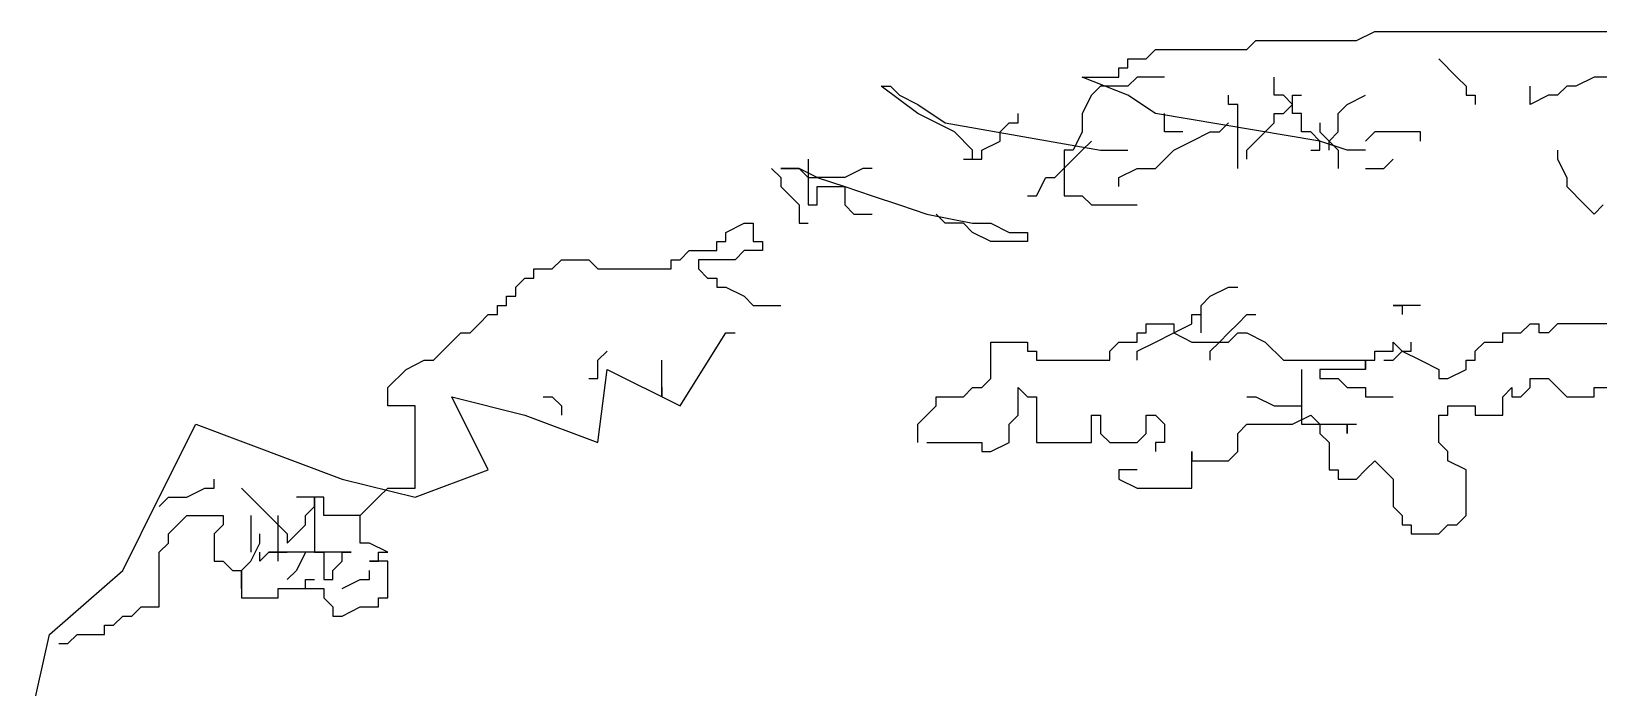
# Model space of a CAD drawing. Header units: millimetres. Extents: x 21129 to 2803301, y -510327 to 166837.
# Drawn here: x 321963 to 328290, y -107722 to -105074 of the extents above; entities that cross this region are included whole.
import ezdxf

# ---------------------------------------------------------------- set-up
doc = ezdxf.new("R2010")
doc.units = ezdxf.units.MM
doc.layers.add('....13_TNT_F_TREE', color=76, linetype='Continuous', transparency=0.5)

# ---------------------------------------------------------------- blocks, each defined once
blk = doc.blocks.new('md-cay2')
for p, q in [((994.8, 3889.1), (1031.7, 3907.5)), ((1031.7, 3907.5), (1658.8, 3907.5)), ((570.6, 3852.2), (589.1, 3870.7)), ((589.1, 3870.7), (773.5, 3870.7)), ((773.5, 3870.7), (792, 3889.1)), ((792, 3889.1), (994.8, 3889.1)), ((515.3, 3815.4), (515.3, 3833.8)), ((515.3, 3833.8), (533.7, 3833.8)), ((533.7, 3833.8), (533.7, 3852.2)), ((533.7, 3852.2), (570.6, 3852.2)), ((1160.8, 3852.2), (1197.7, 3815.4)), ((109.5, 3741.6), (35.8, 3796.9)), ((35.8, 3796.9), (54.2, 3796.9)), ((54.2, 3796.9), (72.6, 3778.5)), ((533.7, 3778.5), (441.5, 3815.4)), ((441.5, 3815.4), (515.3, 3815.4)), ((478.4, 3796.9), (460, 3778.5)), ((533.7, 3796.9), (478.4, 3796.9)), ((552.2, 3815.4), (533.7, 3796.9)), ((607.5, 3815.4), (552.2, 3815.4)), ((828.9, 3778.5), (828.9, 3815.4)), ((1197.7, 3815.4), (1216.2, 3796.9)), ((1216.2, 3796.9), (1216.2, 3778.5)), ((1345.3, 3760.1), (1345.3, 3796.9)), ((1419.1, 3796.9), (1400.6, 3778.5)), ((1437.5, 3796.9), (1419.1, 3796.9)), ((1474.4, 3815.4), (1437.5, 3796.9)), ((1529.7, 3815.4), (1474.4, 3815.4)), ((72.6, 3778.5), (109.5, 3760.1)), ((460, 3778.5), (441.5, 3741.6)), ((589.1, 3741.6), (533.7, 3778.5)), ((736.6, 3760.1), (736.6, 3778.5)), ((847.3, 3778.5), (828.9, 3778.5)), ((865.7, 3760.1), (847.3, 3778.5)), ((865.7, 3760.1), (865.7, 3778.5)), ((865.7, 3778.5), (884.2, 3778.5)), ((976.4, 3760.1), (1013.3, 3778.5)), ((1216.2, 3778.5), (1234.6, 3778.5)), ((1234.6, 3778.5), (1234.6, 3760.1)), ((1382.2, 3778.5), (1345.3, 3760.1)), ((1400.6, 3778.5), (1382.2, 3778.5)), ((109.5, 3760.1), (164.9, 3723.2)), ((183.3, 3704.8), (109.5, 3741.6)), ((312.4, 3723.2), (312.4, 3741.6)), ((441.5, 3741.6), (441.5, 3704.8)), ((921.1, 3686.3), (589.1, 3741.6)), ((607.5, 3704.8), (607.5, 3741.6)), ((755.1, 3760.1), (736.6, 3760.1)), ((755.1, 3631), (755.1, 3760.1)), ((828.9, 3723.2), (828.9, 3741.6)), ((828.9, 3741.6), (847.3, 3741.6)), ((847.3, 3741.6), (865.7, 3760.1)), ((865.7, 3741.6), (865.7, 3760.1)), ((884.2, 3741.6), (865.7, 3741.6)), ((884.2, 3704.8), (884.2, 3741.6)), ((958, 3741.6), (976.4, 3760.1)), ((958, 3704.8), (958, 3741.6)), ((164.9, 3723.2), (478.4, 3667.9)), ((220.2, 3667.9), (183.3, 3704.8)), ((275.5, 3704.8), (294, 3723.2)), ((275.5, 3686.3), (275.5, 3704.8)), ((294, 3723.2), (312.4, 3723.2)), ((441.5, 3704.8), (423.1, 3667.9)), ((644.4, 3704.8), (607.5, 3704.8)), ((662.9, 3686.3), (699.7, 3704.8)), ((699.7, 3704.8), (718.2, 3704.8)), ((718.2, 3704.8), (736.6, 3723.2)), ((773.5, 3667.9), (810.4, 3704.8)), ((810.4, 3704.8), (828.9, 3723.2)), ((902.6, 3704.8), (884.2, 3704.8)), ((921.1, 3686.3), (902.6, 3704.8)), ((921.1, 3723.2), (921.1, 3704.8)), ((921.1, 3704.8), (939.5, 3686.3)), ((939.5, 3686.3), (958, 3704.8)), ((1031.7, 3704.8), (1013.3, 3686.3)), ((1124, 3704.8), (1031.7, 3704.8)), ((1124, 3686.3), (1124, 3704.8)), ((238.6, 3667.9), (275.5, 3686.3)), ((441.5, 3667.9), (460, 3686.3)), ((626, 3667.9), (662.9, 3686.3)), ((921.1, 3667.9), (921.1, 3686.3)), ((976.4, 3667.9), (921.1, 3686.3)), ((939.5, 3667.9), (939.5, 3686.3)), ((939.5, 3686.3), (958, 3667.9)), ((-111.8, 3649.5), (-111.8, 3557.3)), ((201.8, 3649.5), (238.6, 3649.5)), ((220.2, 3649.5), (220.2, 3667.9)), ((238.6, 3649.5), (238.6, 3667.9)), ((386.2, 3612.6), (423.1, 3649.5)), ((423.1, 3667.9), (404.6, 3667.9)), ((404.6, 3667.9), (404.6, 3575.7)), ((423.1, 3649.5), (441.5, 3667.9)), ((478.4, 3667.9), (533.7, 3667.9)), ((589.1, 3631), (626, 3667.9)), ((773.5, 3649.5), (773.5, 3667.9)), ((902.6, 3667.9), (921.1, 3667.9)), ((958, 3667.9), (958, 3631)), ((1013.3, 3667.9), (976.4, 3667.9)), ((1050.2, 3631), (1068.6, 3649.5)), ((1400.6, 3667.9), (1400.6, 3649.5)), ((1400.6, 3649.5), (1419.1, 3612.6)), ((-185.6, 3631), (-167.1, 3612.6)), ((-130.2, 3631), (-167.1, 3631)), ((-167.1, 3631), (-130.2, 3631)), ((-167.1, 3612.6), (-167.1, 3594.2)), ((-93.4, 3612.6), (-130.2, 3631)), ((-130.2, 3631), (-111.8, 3612.6)), ((-111.8, 3612.6), (-93.4, 3612.6)), ((-38, 3612.6), (-93.4, 3612.6)), ((-93.4, 3612.6), (-38, 3594.2)), ((-1.1, 3631), (-38, 3612.6)), ((17.3, 3631), (-1.1, 3631)), ((349.3, 3575.7), (367.7, 3612.6)), ((367.7, 3612.6), (386.2, 3612.6)), ((515.3, 3612.6), (552.2, 3631)), ((515.3, 3594.2), (515.3, 3612.6)), ((552.2, 3631), (589.1, 3631)), ((1013.3, 3631), (1050.2, 3631)), ((1419.1, 3612.6), (1419.1, 3594.2)), ((-167.1, 3594.2), (-130.2, 3557.3)), ((-93.4, 3557.3), (-93.4, 3594.2)), ((-93.4, 3594.2), (-38, 3594.2)), ((-38, 3594.2), (-38, 3557.3)), ((-38, 3594.2), (17.3, 3575.7)), ((17.3, 3575.7), (72.6, 3557.3)), ((330.9, 3575.7), (349.3, 3575.7)), ((404.6, 3575.7), (441.5, 3575.7)), ((441.5, 3575.7), (460, 3557.3)), ((1419.1, 3594.2), (1456, 3557.3)), ((-130.2, 3557.3), (-130.2, 3520.5)), ((-111.8, 3557.3), (-93.4, 3557.3)), ((-38, 3557.3), (-19.6, 3538.9)), ((72.6, 3557.3), (128, 3538.9)), ((460, 3557.3), (552.2, 3557.3)), ((1456, 3557.3), (1474.4, 3538.9)), ((1474.4, 3538.9), (1492.8, 3557.3)), ((-277.8, 3502), (-240.9, 3520.5)), ((-240.9, 3520.5), (-222.5, 3520.5)), ((-222.5, 3520.5), (-222.5, 3483.6)), ((-130.2, 3520.5), (-111.8, 3520.5)), ((-19.6, 3538.9), (17.3, 3538.9)), ((128, 3538.9), (220.2, 3520.5)), ((164.9, 3520.5), (146.4, 3538.9)), ((201.8, 3520.5), (164.9, 3520.5)), ((220.2, 3502), (201.8, 3520.5)), ((220.2, 3520.5), (257.1, 3520.5)), ((257.1, 3520.5), (294, 3502)), ((-296.2, 3465.2), (-296.2, 3483.6)), ((-296.2, 3483.6), (-277.8, 3483.6)), ((-277.8, 3483.6), (-277.8, 3502)), ((-222.5, 3483.6), (-204, 3483.6)), ((-204, 3483.6), (-204, 3465.2)), ((257.1, 3483.6), (220.2, 3502)), ((330.9, 3483.6), (257.1, 3483.6)), ((294, 3502), (330.9, 3502)), ((330.9, 3502), (330.9, 3483.6)), ((-370, 3446.7), (-351.6, 3465.2)), ((-351.6, 3465.2), (-296.2, 3465.2)), ((-240.9, 3465.2), (-259.4, 3446.7)), ((-204, 3465.2), (-240.9, 3465.2)), ((-665.1, 3409.9), (-665.1, 3428.3)), ((-665.1, 3428.3), (-628.2, 3428.3)), ((-628.2, 3428.3), (-609.8, 3446.7)), ((-609.8, 3446.7), (-554.5, 3446.7)), ((-554.5, 3446.7), (-536, 3428.3)), ((-536, 3428.3), (-388.5, 3428.3)), ((-388.5, 3428.3), (-388.5, 3446.7)), ((-388.5, 3446.7), (-370, 3446.7)), ((-259.4, 3446.7), (-333.1, 3446.7)), ((-333.1, 3446.7), (-333.1, 3428.3)), ((-333.1, 3428.3), (-314.7, 3409.9)), ((-702, 3391.4), (-683.6, 3409.9)), ((-702, 3373), (-702, 3391.4)), ((-683.6, 3409.9), (-665.1, 3409.9)), ((-314.7, 3409.9), (-296.2, 3409.9)), ((-296.2, 3409.9), (-296.2, 3391.4)), ((-296.2, 3391.4), (-277.8, 3391.4)), ((-277.8, 3391.4), (-240.9, 3373)), ((699.7, 3373), (736.6, 3391.4)), ((736.6, 3391.4), (755.1, 3391.4)), ((-738.9, 3336.1), (-738.9, 3354.6)), ((-738.9, 3354.6), (-720.5, 3354.6)), ((-720.5, 3354.6), (-720.5, 3373)), ((-720.5, 3373), (-702, 3373)), ((-240.9, 3373), (-222.5, 3354.6)), ((-222.5, 3354.6), (-167.1, 3354.6)), ((681.3, 3354.6), (699.7, 3373)), ((681.3, 3299.3), (681.3, 3354.6)), ((1124, 3354.6), (1068.6, 3354.6)), ((1068.6, 3354.6), (1087.1, 3354.6)), ((1087.1, 3354.6), (1087.1, 3336.1)), ((-775.8, 3317.7), (-757.3, 3336.1)), ((-757.3, 3336.1), (-738.9, 3336.1)), ((662.9, 3317.7), (662.9, 3336.1)), ((662.9, 3336.1), (681.3, 3336.1)), ((755.1, 3317.7), (773.5, 3336.1)), ((773.5, 3336.1), (792, 3336.1)), ((-849.6, 3262.4), (-812.7, 3299.3)), ((-812.7, 3299.3), (-794.2, 3299.3)), ((-794.2, 3299.3), (-775.8, 3317.7)), ((-370, 3151.8), (-277.8, 3299.3)), ((-277.8, 3299.3), (-259.4, 3299.3)), ((552.2, 3280.8), (552.2, 3299.3)), ((552.2, 3299.3), (570.6, 3299.3)), ((570.6, 3299.3), (570.6, 3317.7)), ((570.6, 3317.7), (626, 3317.7)), ((589.1, 3280.8), (626, 3299.3)), ((626, 3299.3), (662.9, 3317.7)), ((626, 3317.7), (626, 3299.3)), ((626, 3299.3), (662.9, 3280.8)), ((718.2, 3280.8), (736.6, 3299.3)), ((736.6, 3299.3), (755.1, 3317.7)), ((736.6, 3280.8), (755.1, 3299.3)), ((755.1, 3299.3), (773.5, 3299.3)), ((773.5, 3299.3), (810.4, 3280.8)), ((1290, 3280.8), (1290, 3299.3)), ((1290, 3299.3), (1326.8, 3299.3)), ((1326.8, 3299.3), (1345.3, 3317.7)), ((1345.3, 3317.7), (1363.7, 3317.7)), ((1363.7, 3299.3), (1363.7, 3317.7)), ((1382.2, 3299.3), (1363.7, 3299.3)), ((1400.6, 3317.7), (1382.2, 3299.3)), ((1529.7, 3317.7), (1400.6, 3317.7)), ((-868, 3244), (-849.6, 3262.4)), ((-536, 3244), (-517.6, 3262.4)), ((257.1, 3207.1), (257.1, 3280.8)), ((257.1, 3280.8), (330.9, 3280.8)), ((330.9, 3280.8), (330.9, 3262.4)), ((330.9, 3262.4), (349.3, 3262.4)), ((349.3, 3262.4), (349.3, 3244)), ((496.9, 3262.4), (515.3, 3280.8)), ((496.9, 3244), (496.9, 3262.4)), ((515.3, 3280.8), (552.2, 3280.8)), ((552.2, 3262.4), (589.1, 3280.8)), ((552.2, 3244), (552.2, 3262.4)), ((662.9, 3280.8), (736.6, 3280.8)), ((699.7, 3262.4), (718.2, 3280.8)), ((699.7, 3244), (699.7, 3262.4)), ((810.4, 3280.8), (847.3, 3244)), ((1031.7, 3244), (1031.7, 3262.4)), ((1031.7, 3262.4), (1068.6, 3262.4)), ((1068.6, 3262.4), (1068.6, 3280.8)), ((1068.6, 3280.8), (1087.1, 3262.4)), ((1068.6, 3244), (1087.1, 3262.4)), ((1087.1, 3262.4), (1105.5, 3262.4)), ((1087.1, 3262.4), (1124, 3244)), ((1105.5, 3262.4), (1105.5, 3280.8)), ((1234.6, 3262.4), (1253.1, 3280.8)), ((1234.6, 3244), (1234.6, 3262.4)), ((1253.1, 3280.8), (1290, 3280.8)), ((-923.3, 3225.5), (-886.5, 3244)), ((-886.5, 3244), (-868, 3244)), ((-536, 3207.1), (-536, 3244)), ((-406.9, 3170.3), (-406.9, 3244)), ((349.3, 3244), (496.9, 3244)), ((847.3, 3244), (1031.7, 3244)), ((1013.3, 3225.5), (1013.3, 3244)), ((1013.3, 3244), (1013.3, 3225.5)), ((1050.2, 3244), (1068.6, 3244)), ((1124, 3244), (1160.8, 3225.5)), ((1216.2, 3225.5), (1216.2, 3244)), ((1216.2, 3244), (1234.6, 3244)), ((-960.2, 3188.7), (-923.3, 3225.5)), ((-554.5, 3207.1), (-536, 3207.1)), ((-536, 3078.1), (-517.6, 3225.5)), ((-517.6, 3225.5), (-370, 3151.8)), ((238.6, 3188.7), (257.1, 3207.1)), ((884.2, 3225.5), (884.2, 3115)), ((921.1, 3225.5), (921.1, 3207.1)), ((1013.3, 3225.5), (921.1, 3225.5)), ((921.1, 3207.1), (958, 3207.1)), ((958, 3207.1), (976.4, 3188.7)), ((1160.8, 3225.5), (1160.8, 3207.1)), ((1160.8, 3207.1), (1179.3, 3207.1)), ((1179.3, 3207.1), (1216.2, 3225.5)), ((1345.3, 3188.7), (1345.3, 3207.1)), ((1345.3, 3207.1), (1382.2, 3207.1)), ((1382.2, 3207.1), (1400.6, 3188.7)), ((-960.2, 3151.8), (-960.2, 3188.7)), ((-757.3, 3022.8), (-831.1, 3170.3)), ((-831.1, 3170.3), (-683.6, 3133.4)), ((-646.7, 3170.3), (-628.2, 3170.3)), ((-628.2, 3170.3), (-609.8, 3151.8)), ((-406.9, 3188.7), (-406.9, 3170.3)), ((146.4, 3151.8), (146.4, 3170.3)), ((146.4, 3170.3), (201.8, 3170.3)), ((201.8, 3170.3), (220.2, 3188.7)), ((220.2, 3188.7), (238.6, 3188.7)), ((312.4, 3133.4), (312.4, 3188.7)), ((312.4, 3188.7), (330.9, 3170.3)), ((330.9, 3170.3), (349.3, 3170.3)), ((349.3, 3170.3), (349.3, 3078.1)), ((773.5, 3170.3), (792, 3170.3)), ((792, 3170.3), (828.9, 3151.8)), ((976.4, 3188.7), (1013.3, 3188.7)), ((1013.3, 3188.7), (1013.3, 3170.3)), ((1013.3, 3170.3), (1068.6, 3170.3)), ((1290, 3170.3), (1308.4, 3188.7)), ((1290, 3133.4), (1290, 3170.3)), ((1308.4, 3188.7), (1308.4, 3170.3)), ((1308.4, 3170.3), (1326.8, 3170.3)), ((1326.8, 3170.3), (1345.3, 3188.7)), ((1400.6, 3188.7), (1419.1, 3170.3)), ((1419.1, 3170.3), (1474.4, 3170.3)), ((1474.4, 3170.3), (1474.4, 3188.7)), ((1474.4, 3188.7), (1529.7, 3188.7)), ((-904.9, 3151.8), (-960.2, 3151.8)), ((-904.9, 2985.9), (-904.9, 3151.8)), ((-683.6, 3133.4), (-536, 3078.1)), ((-609.8, 3151.8), (-609.8, 3133.4)), ((109.5, 3115), (128, 3133.4)), ((128, 3133.4), (146.4, 3151.8)), ((294, 3115), (312.4, 3133.4)), ((460, 3078.1), (460, 3133.4)), ((460, 3133.4), (478.4, 3133.4)), ((478.4, 3133.4), (478.4, 3096.5)), ((570.6, 3096.5), (570.6, 3133.4)), ((570.6, 3133.4), (589.1, 3133.4)), ((589.1, 3133.4), (607.5, 3115)), ((828.9, 3151.8), (884.2, 3151.8)), ((865.7, 3115), (902.6, 3133.4)), ((884.2, 3151.8), (884.2, 3133.4)), ((902.6, 3133.4), (921.1, 3115)), ((1160.8, 3078.1), (1160.8, 3133.4)), ((1160.8, 3133.4), (1179.3, 3133.4)), ((1179.3, 3133.4), (1179.3, 3151.8)), ((1179.3, 3151.8), (1234.6, 3151.8)), ((1234.6, 3151.8), (1234.6, 3133.4)), ((1234.6, 3133.4), (1290, 3133.4)), ((-1421.3, 2967.5), (-1347.6, 3115)), ((-1347.6, 3115), (-1052.5, 3004.4)), ((109.5, 3078.1), (109.5, 3115)), ((294, 3078.1), (294, 3115)), ((607.5, 3115), (607.5, 3078.1)), ((755.1, 3096.5), (773.5, 3115)), ((773.5, 3115), (865.7, 3115)), ((884.2, 3115), (976.4, 3115)), ((921.1, 3115), (921.1, 3096.5)), ((976.4, 3115), (976.4, 3096.5)), ((976.4, 3096.5), (976.4, 3115)), ((976.4, 3115), (994.8, 3115)), ((128, 3078.1), (238.6, 3078.1)), ((238.6, 3078.1), (238.6, 3059.7)), ((257.1, 3059.7), (294, 3078.1)), ((349.3, 3078.1), (460, 3078.1)), ((478.4, 3096.5), (496.9, 3078.1)), ((496.9, 3078.1), (552.2, 3078.1)), ((552.2, 3078.1), (570.6, 3096.5)), ((607.5, 3078.1), (589.1, 3078.1)), ((589.1, 3078.1), (589.1, 3059.7)), ((755.1, 3059.7), (755.1, 3096.5)), ((921.1, 3096.5), (939.5, 3078.1)), ((939.5, 3078.1), (939.5, 3022.8)), ((1179.3, 3059.7), (1160.8, 3078.1)), ((238.6, 3059.7), (257.1, 3059.7)), ((662.9, 2985.9), (662.9, 3059.7)), ((662.9, 3059.7), (662.9, 3041.2)), ((662.9, 3041.2), (736.6, 3041.2)), ((736.6, 3041.2), (755.1, 3059.7)), ((1013.3, 3022.8), (1031.7, 3041.2)), ((1031.7, 3041.2), (1050.2, 3022.8)), ((1179.3, 3041.2), (1179.3, 3059.7)), ((1216.2, 3022.8), (1179.3, 3041.2)), ((-904.9, 2967.5), (-757.3, 3022.8)), ((552.2, 3022.8), (515.3, 3022.8)), ((515.3, 3022.8), (515.3, 3004.4)), ((939.5, 3022.8), (958, 3022.8)), ((958, 3022.8), (958, 3004.4)), ((994.8, 3004.4), (1013.3, 3022.8)), ((1050.2, 3022.8), (1068.6, 3004.4)), ((1216.2, 2930.6), (1216.2, 3022.8)), ((-1366, 2967.5), (-1329.1, 2985.9)), ((-1329.1, 2985.9), (-1310.7, 2985.9)), ((-1310.7, 2985.9), (-1310.7, 3004.4)), ((-1255.3, 2985.9), (-1218.4, 2949.1)), ((-1052.5, 3004.4), (-904.9, 2967.5)), ((-978.7, 2967.5), (-960.2, 2985.9)), ((-960.2, 2985.9), (-904.9, 2985.9)), ((515.3, 3004.4), (552.2, 2985.9)), ((552.2, 2985.9), (662.9, 2985.9)), ((958, 3004.4), (994.8, 3004.4)), ((1068.6, 3004.4), (1068.6, 2949.1)), ((-1495.1, 2820), (-1421.3, 2967.5)), ((-1421.3, 2949.1), (-1402.9, 2967.5)), ((-1402.9, 2967.5), (-1366, 2967.5)), ((-1218.4, 2949.1), (-1181.6, 2912.2)), ((-1089.3, 2967.5), (-1144.7, 2967.5)), ((-1126.2, 2930.6), (-1107.8, 2949.1)), ((-1107.8, 2949.1), (-1107.8, 2967.5)), ((-1107.8, 2967.5), (-1107.8, 2893.8)), ((-1089.3, 2930.6), (-1089.3, 2967.5)), ((-1015.6, 2930.6), (-978.7, 2967.5)), ((1068.6, 2949.1), (1087.1, 2930.6)), ((-1402.9, 2893.8), (-1384.4, 2912.2)), ((-1384.4, 2912.2), (-1366, 2930.6)), ((-1366, 2930.6), (-1292.2, 2930.6)), ((-1292.2, 2912.2), (-1310.7, 2893.8)), ((-1292.2, 2930.6), (-1292.2, 2912.2)), ((-1236.9, 2930.6), (-1236.9, 2856.9)), ((-1181.6, 2838.5), (-1181.6, 2930.6)), ((-1181.6, 2912.2), (-1163.1, 2893.8)), ((-1144.7, 2893.8), (-1126.2, 2912.2)), ((-1126.2, 2912.2), (-1126.2, 2930.6)), ((-1015.6, 2930.6), (-1089.3, 2930.6)), ((-1015.6, 2875.3), (-1015.6, 2930.6)), ((-1015.6, 2893.8), (-1015.6, 2930.6)), ((1087.1, 2930.6), (1087.1, 2912.2)), ((1087.1, 2912.2), (1105.5, 2912.2)), ((1105.5, 2912.2), (1105.5, 2893.8)), ((1160.8, 2893.8), (1179.3, 2912.2)), ((1179.3, 2912.2), (1197.7, 2912.2)), ((1197.7, 2912.2), (1216.2, 2930.6)), ((-1402.9, 2875.3), (-1402.9, 2893.8)), ((-1310.7, 2893.8), (-1310.7, 2838.5)), ((-1218.4, 2875.3), (-1218.4, 2893.8)), ((-1163.1, 2893.8), (-1163.1, 2875.3)), ((-1163.1, 2875.3), (-1144.7, 2893.8)), ((-1107.8, 2893.8), (-1107.8, 2856.9)), ((1105.5, 2893.8), (1160.8, 2893.8)), ((-1421.3, 2856.9), (-1402.9, 2875.3)), ((-1421.3, 2746.3), (-1421.3, 2856.9)), ((-1236.9, 2838.5), (-1218.4, 2875.3)), ((-1200, 2856.9), (-1218.4, 2838.5)), ((-1218.4, 2838.5), (-1218.4, 2856.9)), ((-1200, 2856.9), (-1163.1, 2856.9)), ((-1034, 2856.9), (-1200, 2856.9)), ((-1126.2, 2856.9), (-1144.7, 2820)), ((-1107.8, 2856.9), (-1126.2, 2856.9)), ((-1107.8, 2856.9), (-1089.3, 2856.9)), ((-1089.3, 2856.9), (-1089.3, 2801.6)), ((-1052.5, 2838.5), (-1052.5, 2856.9)), ((-1052.5, 2856.9), (-1034, 2856.9)), ((-997.1, 2875.3), (-1015.6, 2875.3)), ((-960.2, 2856.9), (-997.1, 2875.3)), ((-978.7, 2838.5), (-978.7, 2856.9)), ((-978.7, 2856.9), (-960.2, 2856.9)), ((-1642.7, 2691), (-1495.1, 2820)), ((-1310.7, 2838.5), (-1292.2, 2838.5)), ((-1292.2, 2838.5), (-1273.8, 2820)), ((-1273.8, 2820), (-1255.3, 2820)), ((-1255.3, 2820), (-1236.9, 2838.5)), ((-1255.3, 2820), (-1255.3, 2764.8)), ((-1255.3, 2783.2), (-1255.3, 2820)), ((-1144.7, 2820), (-1163.1, 2801.6)), ((-1070.9, 2820), (-1052.5, 2838.5)), ((-1070.9, 2801.6), (-1070.9, 2820)), ((-960.2, 2838.5), (-997.1, 2838.5)), ((-997.1, 2838.5), (-978.7, 2838.5)), ((-997.1, 2801.6), (-997.1, 2820)), ((-960.2, 2764.8), (-960.2, 2838.5)), ((-1126.2, 2783.2), (-1126.2, 2801.6)), ((-1126.2, 2801.6), (-1107.8, 2801.6)), ((-1089.3, 2801.6), (-1070.9, 2801.6)), ((-1052.5, 2783.2), (-1015.6, 2801.6)), ((-1015.6, 2801.6), (-997.1, 2801.6)), ((-1255.3, 2764.8), (-1181.6, 2764.8)), ((-1181.6, 2764.8), (-1181.6, 2783.2)), ((-1181.6, 2783.2), (-1089.3, 2783.2)), ((-1181.6, 2783.2), (-1126.2, 2783.2)), ((-1089.3, 2783.2), (-1089.3, 2764.8)), ((-1089.3, 2764.8), (-1070.9, 2746.3)), ((-978.7, 2746.3), (-978.7, 2764.8)), ((-978.7, 2764.8), (-960.2, 2764.8)), ((-1513.6, 2709.5), (-1495.1, 2727.9)), ((-1495.1, 2727.9), (-1476.7, 2727.9)), ((-1476.7, 2727.9), (-1458.2, 2746.3)), ((-1458.2, 2746.3), (-1421.3, 2746.3)), ((-1070.9, 2746.3), (-1070.9, 2727.9)), ((-1070.9, 2727.9), (-1052.5, 2727.9)), ((-1052.5, 2727.9), (-1015.6, 2746.3)), ((-1015.6, 2746.3), (-978.7, 2746.3)), ((-1679.6, 2525.1), (-1642.7, 2691)), ((-1605.8, 2672.6), (-1587.3, 2691)), ((-1587.3, 2691), (-1532, 2691)), ((-1532, 2691), (-1532, 2709.5)), ((-1532, 2709.5), (-1513.6, 2709.5)), ((-1624.2, 2672.6), (-1605.8, 2672.6))]:
    blk.add_line(p, q)

msp = doc.modelspace()

# ---------------------------------------------------------------- block references
at = {"layer": '....13_TNT_F_TREE', "xscale": 2, "yscale": 2, "zscale": 2}
msp.add_blockref('md-cay2', (325322.3, -112889), dxfattribs=at)

doc.saveas('drawing.dxf')
